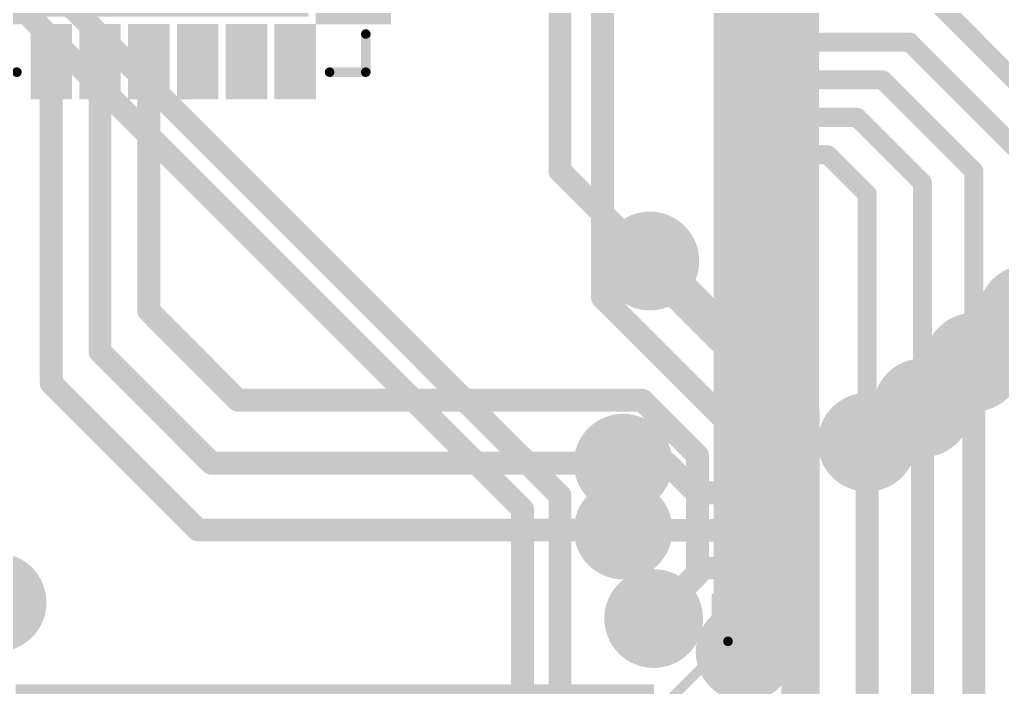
# Model space of a CAD drawing. Header units: millimetres. Extents: x 2.17 to 4.96, y 1.49 to 4.34.
# Drawn here: x 3.512 to 4.028, y 2.494 to 2.845 of the extents above; entities that cross this region are included whole.
import ezdxf

# ---------------------------------------------------------------- set-up
doc = ezdxf.new("R2010")
doc.units = ezdxf.units.MM
doc.header["$MEASUREMENT"] = 0
for name, color, linetype in [('BottomLayer', 5, 'Continuous'), ('BottomOverlay', 54, 'Continuous'), ('BottomPaste', 16, 'Continuous'), ('BottomSolder', 6, 'Continuous'), ('InternalPlane1', 76, 'Continuous'), ('InternalPlane2', 16, 'Continuous'), ('Mechanical2', 216, 'Continuous'), ('MultiLayer', 9, 'Continuous'), ('TopLayer', 1, 'Continuous'), ('TopOverlay', 2, 'Continuous'), ('TopPaste', 8, 'Continuous'), ('TopSolder', 216, 'Continuous'), ('ViaHoleLayer', 16, 'Continuous')]:
    doc.layers.add(name, color=color, linetype=linetype)

# ---------------------------------------------------------------- blocks, each defined once
blk = doc.blocks.new('QFN_24_B_15')
at = {"layer": 'BottomLayer'}
for points in [[(-0.05709, 0.07874), (-0.05709, 0.11024), (-0.07087, 0.07874), (-0.07087, 0.11024)], [(-0.0315, 0.07874), (-0.0315, 0.11024), (-0.04528, 0.07874), (-0.04528, 0.11024)], [(-0.00591, 0.07874), (-0.00591, 0.11024), (-0.01969, 0.07874), (-0.01969, 0.11024)], [(0.01969, 0.07874), (0.01969, 0.11024), (0.00591, 0.07874), (0.00591, 0.11024)], [(0.04528, 0.07874), (0.04528, 0.11024), (0.0315, 0.07874), (0.0315, 0.11024)], [(0.07087, 0.07874), (0.07087, 0.11024), (0.05709, 0.07874), (0.05709, 0.11024)], [(-0.11024, 0.05709), (-0.07874, 0.05709), (-0.11024, 0.07087), (-0.07874, 0.07087)], [(0.07874, 0.05709), (0.11024, 0.05709), (0.07874, 0.07087), (0.11024, 0.07087)], [(-0.06693, -0.06693), (0.06693, -0.06693), (-0.06693, 0.06693), (0.06693, 0.06693)], [(-0.11024, 0.0315), (-0.07874, 0.0315), (-0.11024, 0.04528), (-0.07874, 0.04528)], [(0.07874, 0.0315), (0.11024, 0.0315), (0.07874, 0.04528), (0.11024, 0.04528)], [(-0.11024, 0.00591), (-0.07874, 0.00591), (-0.11024, 0.01969), (-0.07874, 0.01969)], [(0.07874, 0.00591), (0.11024, 0.00591), (0.07874, 0.01969), (0.11024, 0.01969)], [(-0.11024, -0.01969), (-0.07874, -0.01969), (-0.11024, -0.00591), (-0.07874, -0.00591)], [(0.07874, -0.01969), (0.11024, -0.01969), (0.07874, -0.00591), (0.11024, -0.00591)], [(-0.11024, -0.04528), (-0.07874, -0.04528), (-0.11024, -0.0315), (-0.07874, -0.0315)], [(0.07874, -0.04528), (0.11024, -0.04528), (0.07874, -0.0315), (0.11024, -0.0315)], [(-0.11024, -0.07087), (-0.07874, -0.07087), (-0.11024, -0.05709), (-0.07874, -0.05709)], [(0.07874, -0.07087), (0.11024, -0.07087), (0.07874, -0.05709), (0.11024, -0.05709)], [(-0.07087, -0.07874), (-0.07087, -0.11024), (-0.05709, -0.07874), (-0.05709, -0.11024)], [(-0.04528, -0.07874), (-0.04528, -0.11024), (-0.0315, -0.07874), (-0.0315, -0.11024)], [(-0.01969, -0.07874), (-0.01969, -0.11024), (-0.00591, -0.07874), (-0.00591, -0.11024)], [(0.00591, -0.07874), (0.00591, -0.11024), (0.01969, -0.07874), (0.01969, -0.11024)], [(0.0315, -0.07874), (0.0315, -0.11024), (0.04528, -0.07874), (0.04528, -0.11024)], [(0.05709, -0.07874), (0.05709, -0.11024), (0.07087, -0.07874), (0.07087, -0.11024)]]:
    blk.add_solid(points, dxfattribs=at)
at = {"layer": 'BottomOverlay', "const_width": 0.005}
for points in [[(-0.101, 0.1), (-0.101, 0.08)], [(-0.082, 0.1), (-0.101, 0.1)], [(0.101, 0.1), (0.082, 0.1)], [(0.101, 0.1), (0.101, 0.08)], [(-0.101, -0.08), (-0.101, -0.1)], [(0.101, -0.08), (0.101, -0.1)], [(-0.082, -0.1), (-0.101, -0.1)], [(0.101, -0.1), (0.082, -0.1)]]:
    blk.add_lwpolyline(points, dxfattribs=at)
at = {"layer": 'BottomOverlay'}
for points, const_width in [([(-0.10225, 0.1, 1), (-0.09975, 0.1, 1)], 0.0025), ([(-0.10225, 0.1, 1), (-0.09975, 0.1, 1)], 0.0025), ([(-0.08325, 0.1, 1), (-0.08075, 0.1, 1)], 0.0025), ([(0.08075, 0.1, 1), (0.08325, 0.1, 1)], 0.0025), ([(0.09975, 0.1, 1), (0.10225, 0.1, 1)], 0.0025), ([(0.09975, 0.1, 1), (0.10225, 0.1, 1)], 0.0025), ([(-0.10225, 0.08, 1), (-0.09975, 0.08, 1)], 0.0025), ([(0.09975, 0.08, 1), (0.10225, 0.08, 1)], 0.0025), ([(-0.117, -0.065, 1), (-0.123, -0.065, 1)], 0.00787), ([(-0.12497, -0.065, 1), (-0.12103, -0.065, 1)], 0.00394), ([(-0.11897, -0.065, 1), (-0.11503, -0.065, 1)], 0.00394), ([(-0.10225, -0.08, 1), (-0.09975, -0.08, 1)], 0.0025), ([(0.09975, -0.08, 1), (0.10225, -0.08, 1)], 0.0025), ([(-0.10225, -0.1, 1), (-0.09975, -0.1, 1)], 0.0025), ([(-0.10225, -0.1, 1), (-0.09975, -0.1, 1)], 0.0025), ([(-0.08325, -0.1, 1), (-0.08075, -0.1, 1)], 0.0025), ([(0.08075, -0.1, 1), (0.08325, -0.1, 1)], 0.0025), ([(0.09975, -0.1, 1), (0.10225, -0.1, 1)], 0.0025), ([(0.09975, -0.1, 1), (0.10225, -0.1, 1)], 0.0025)]:
    blk.add_lwpolyline(points, format="xyb", close=True, dxfattribs=dict(at, const_width=const_width))
at = {"layer": 'BottomPaste'}
for points in [[(-0.05709, 0.07874), (-0.05709, 0.11024), (-0.07087, 0.07874), (-0.07087, 0.11024)], [(-0.0315, 0.07874), (-0.0315, 0.11024), (-0.04528, 0.07874), (-0.04528, 0.11024)], [(-0.00591, 0.07874), (-0.00591, 0.11024), (-0.01969, 0.07874), (-0.01969, 0.11024)], [(0.01969, 0.07874), (0.01969, 0.11024), (0.00591, 0.07874), (0.00591, 0.11024)], [(0.04528, 0.07874), (0.04528, 0.11024), (0.0315, 0.07874), (0.0315, 0.11024)], [(0.07087, 0.07874), (0.07087, 0.11024), (0.05709, 0.07874), (0.05709, 0.11024)], [(-0.11024, 0.05709), (-0.07874, 0.05709), (-0.11024, 0.07087), (-0.07874, 0.07087)], [(0.07874, 0.05709), (0.11024, 0.05709), (0.07874, 0.07087), (0.11024, 0.07087)], [(-0.06693, -0.06693), (0.06693, -0.06693), (-0.06693, 0.06693), (0.06693, 0.06693)], [(-0.11024, 0.0315), (-0.07874, 0.0315), (-0.11024, 0.04528), (-0.07874, 0.04528)], [(0.07874, 0.0315), (0.11024, 0.0315), (0.07874, 0.04528), (0.11024, 0.04528)], [(-0.11024, 0.00591), (-0.07874, 0.00591), (-0.11024, 0.01969), (-0.07874, 0.01969)], [(0.07874, 0.00591), (0.11024, 0.00591), (0.07874, 0.01969), (0.11024, 0.01969)], [(-0.11024, -0.01969), (-0.07874, -0.01969), (-0.11024, -0.00591), (-0.07874, -0.00591)], [(0.07874, -0.01969), (0.11024, -0.01969), (0.07874, -0.00591), (0.11024, -0.00591)], [(-0.11024, -0.04528), (-0.07874, -0.04528), (-0.11024, -0.0315), (-0.07874, -0.0315)], [(0.07874, -0.04528), (0.11024, -0.04528), (0.07874, -0.0315), (0.11024, -0.0315)], [(-0.11024, -0.07087), (-0.07874, -0.07087), (-0.11024, -0.05709), (-0.07874, -0.05709)], [(0.07874, -0.07087), (0.11024, -0.07087), (0.07874, -0.05709), (0.11024, -0.05709)], [(-0.07087, -0.07874), (-0.07087, -0.11024), (-0.05709, -0.07874), (-0.05709, -0.11024)], [(-0.04528, -0.07874), (-0.04528, -0.11024), (-0.0315, -0.07874), (-0.0315, -0.11024)], [(-0.01969, -0.07874), (-0.01969, -0.11024), (-0.00591, -0.07874), (-0.00591, -0.11024)], [(0.00591, -0.07874), (0.00591, -0.11024), (0.01969, -0.07874), (0.01969, -0.11024)], [(0.0315, -0.07874), (0.0315, -0.11024), (0.04528, -0.07874), (0.04528, -0.11024)], [(0.05709, -0.07874), (0.05709, -0.11024), (0.07087, -0.07874), (0.07087, -0.11024)]]:
    blk.add_solid(points, dxfattribs=at)
at = {"layer": 'BottomSolder'}
for points in [[(-0.05309, 0.07474), (-0.05309, 0.11424), (-0.07487, 0.07474), (-0.07487, 0.11424)], [(-0.0275, 0.07474), (-0.0275, 0.11424), (-0.04928, 0.07474), (-0.04928, 0.11424)], [(-0.00191, 0.07474), (-0.00191, 0.11424), (-0.02369, 0.07474), (-0.02369, 0.11424)], [(0.02369, 0.07474), (0.02369, 0.11424), (0.00191, 0.07474), (0.00191, 0.11424)], [(0.04928, 0.07474), (0.04928, 0.11424), (0.0275, 0.07474), (0.0275, 0.11424)], [(0.07487, 0.07474), (0.07487, 0.11424), (0.05309, 0.07474), (0.05309, 0.11424)], [(-0.11424, 0.05309), (-0.07474, 0.05309), (-0.11424, 0.07487), (-0.07474, 0.07487)], [(0.07474, 0.05309), (0.11424, 0.05309), (0.07474, 0.07487), (0.11424, 0.07487)], [(-0.07093, -0.07093), (0.07093, -0.07093), (-0.07093, 0.07093), (0.07093, 0.07093)], [(-0.11424, 0.0275), (-0.07474, 0.0275), (-0.11424, 0.04928), (-0.07474, 0.04928)], [(0.07474, 0.0275), (0.11424, 0.0275), (0.07474, 0.04928), (0.11424, 0.04928)], [(-0.11424, 0.00191), (-0.07474, 0.00191), (-0.11424, 0.02369), (-0.07474, 0.02369)], [(0.07474, 0.00191), (0.11424, 0.00191), (0.07474, 0.02369), (0.11424, 0.02369)], [(-0.11424, -0.02369), (-0.07474, -0.02369), (-0.11424, -0.00191), (-0.07474, -0.00191)], [(0.07474, -0.02369), (0.11424, -0.02369), (0.07474, -0.00191), (0.11424, -0.00191)], [(-0.11424, -0.04928), (-0.07474, -0.04928), (-0.11424, -0.0275), (-0.07474, -0.0275)], [(0.07474, -0.04928), (0.11424, -0.04928), (0.07474, -0.0275), (0.11424, -0.0275)], [(-0.11424, -0.07487), (-0.07474, -0.07487), (-0.11424, -0.05309), (-0.07474, -0.05309)], [(0.07474, -0.07487), (0.11424, -0.07487), (0.07474, -0.05309), (0.11424, -0.05309)], [(-0.07487, -0.07474), (-0.07487, -0.11424), (-0.05309, -0.07474), (-0.05309, -0.11424)], [(-0.04928, -0.07474), (-0.04928, -0.11424), (-0.0275, -0.07474), (-0.0275, -0.11424)], [(-0.02369, -0.07474), (-0.02369, -0.11424), (-0.00191, -0.07474), (-0.00191, -0.11424)], [(0.00191, -0.07474), (0.00191, -0.11424), (0.02369, -0.07474), (0.02369, -0.11424)], [(0.0275, -0.07474), (0.0275, -0.11424), (0.04928, -0.07474), (0.04928, -0.11424)], [(0.05309, -0.07474), (0.05309, -0.11424), (0.07487, -0.07474), (0.07487, -0.11424)]]:
    blk.add_solid(points, dxfattribs=at)
blk = doc.blocks.new('LQFP_100_16')
at = {"layer": 'TopLayer'}
for points in [[(0.2815, 0.05315), (0.32874, 0.05315), (0.2815, 0.06496), (0.32874, 0.06496)], [(0.2815, 0.03346), (0.32874, 0.03346), (0.2815, 0.04528), (0.32874, 0.04528)], [(0.2815, 0.01378), (0.32874, 0.01378), (0.2815, 0.02559), (0.32874, 0.02559)], [(0.2815, -0.00591), (0.32874, -0.00591), (0.2815, 0.00591), (0.32874, 0.00591)], [(0.2815, -0.02559), (0.32874, -0.02559), (0.2815, -0.01378), (0.32874, -0.01378)], [(0.2815, -0.04528), (0.32874, -0.04528), (0.2815, -0.03346), (0.32874, -0.03346)], [(0.2815, -0.06496), (0.32874, -0.06496), (0.2815, -0.05315), (0.32874, -0.05315)], [(0.2815, -0.08465), (0.32874, -0.08465), (0.2815, -0.07283), (0.32874, -0.07283)], [(0.2815, -0.10433), (0.32874, -0.10433), (0.2815, -0.09252), (0.32874, -0.09252)], [(0.2815, -0.12402), (0.32874, -0.12402), (0.2815, -0.1122), (0.32874, -0.1122)], [(0.2815, -0.1437), (0.32874, -0.1437), (0.2815, -0.13189), (0.32874, -0.13189)], [(0.2815, -0.16339), (0.32874, -0.16339), (0.2815, -0.15157), (0.32874, -0.15157)], [(0.2815, -0.18307), (0.32874, -0.18307), (0.2815, -0.17126), (0.32874, -0.17126)], [(0.2815, -0.20276), (0.32874, -0.20276), (0.2815, -0.19094), (0.32874, -0.19094)], [(0.2815, -0.22244), (0.32874, -0.22244), (0.2815, -0.21063), (0.32874, -0.21063)], [(0.2815, -0.24213), (0.32874, -0.24213), (0.2815, -0.23031), (0.32874, -0.23031)]]:
    blk.add_solid(points, dxfattribs=at)
at = {"layer": 'TopOverlay', "const_width": 0.005}
blk.add_lwpolyline([(0.255, -0.285), (0.285, -0.255)], dxfattribs=at)
at = {"layer": 'TopOverlay', "const_width": 0.0025}
blk.add_lwpolyline([(0.28375, -0.255, 1), (0.28625, -0.255, 1)], format="xyb", close=True, dxfattribs=at)
at = {"layer": 'TopPaste'}
for points in [[(0.2815, 0.05315), (0.32874, 0.05315), (0.2815, 0.06496), (0.32874, 0.06496)], [(0.2815, 0.03346), (0.32874, 0.03346), (0.2815, 0.04528), (0.32874, 0.04528)], [(0.2815, 0.01378), (0.32874, 0.01378), (0.2815, 0.02559), (0.32874, 0.02559)], [(0.2815, -0.00591), (0.32874, -0.00591), (0.2815, 0.00591), (0.32874, 0.00591)], [(0.2815, -0.02559), (0.32874, -0.02559), (0.2815, -0.01378), (0.32874, -0.01378)], [(0.2815, -0.04528), (0.32874, -0.04528), (0.2815, -0.03346), (0.32874, -0.03346)], [(0.2815, -0.06496), (0.32874, -0.06496), (0.2815, -0.05315), (0.32874, -0.05315)], [(0.2815, -0.08465), (0.32874, -0.08465), (0.2815, -0.07283), (0.32874, -0.07283)], [(0.2815, -0.10433), (0.32874, -0.10433), (0.2815, -0.09252), (0.32874, -0.09252)], [(0.2815, -0.12402), (0.32874, -0.12402), (0.2815, -0.1122), (0.32874, -0.1122)], [(0.2815, -0.1437), (0.32874, -0.1437), (0.2815, -0.13189), (0.32874, -0.13189)], [(0.2815, -0.16339), (0.32874, -0.16339), (0.2815, -0.15157), (0.32874, -0.15157)], [(0.2815, -0.18307), (0.32874, -0.18307), (0.2815, -0.17126), (0.32874, -0.17126)], [(0.2815, -0.20276), (0.32874, -0.20276), (0.2815, -0.19094), (0.32874, -0.19094)], [(0.2815, -0.22244), (0.32874, -0.22244), (0.2815, -0.21063), (0.32874, -0.21063)], [(0.2815, -0.24213), (0.32874, -0.24213), (0.2815, -0.23031), (0.32874, -0.23031)]]:
    blk.add_solid(points, dxfattribs=at)
at = {"layer": 'TopSolder'}
for points in [[(0.2775, 0.06883), (0.33274, 0.06883), (0.2775, 0.08865), (0.33274, 0.08865)], [(0.2775, 0.04915), (0.33274, 0.04915), (0.2775, 0.06896), (0.33274, 0.06896)], [(0.2775, 0.02946), (0.33274, 0.02946), (0.2775, 0.04928), (0.33274, 0.04928)], [(0.2775, 0.00978), (0.33274, 0.00978), (0.2775, 0.02959), (0.33274, 0.02959)], [(0.2775, -0.00991), (0.33274, -0.00991), (0.2775, 0.00991), (0.33274, 0.00991)], [(0.2775, -0.02959), (0.33274, -0.02959), (0.2775, -0.00978), (0.33274, -0.00978)], [(0.2775, -0.04928), (0.33274, -0.04928), (0.2775, -0.02946), (0.33274, -0.02946)], [(0.2775, -0.06896), (0.33274, -0.06896), (0.2775, -0.04915), (0.33274, -0.04915)], [(0.2775, -0.08865), (0.33274, -0.08865), (0.2775, -0.06883), (0.33274, -0.06883)], [(0.2775, -0.10833), (0.33274, -0.10833), (0.2775, -0.08852), (0.33274, -0.08852)], [(0.2775, -0.12802), (0.33274, -0.12802), (0.2775, -0.1082), (0.33274, -0.1082)], [(0.2775, -0.1477), (0.33274, -0.1477), (0.2775, -0.12789), (0.33274, -0.12789)], [(0.2775, -0.16739), (0.33274, -0.16739), (0.2775, -0.14757), (0.33274, -0.14757)], [(0.2775, -0.18707), (0.33274, -0.18707), (0.2775, -0.16726), (0.33274, -0.16726)], [(0.2775, -0.20676), (0.33274, -0.20676), (0.2775, -0.18694), (0.33274, -0.18694)], [(0.2775, -0.22644), (0.33274, -0.22644), (0.2775, -0.20663), (0.33274, -0.20663)], [(0.2775, -0.24613), (0.33274, -0.24613), (0.2775, -0.22631), (0.33274, -0.22631)], [(-0.08865, -0.2775), (-0.08865, -0.33274), (-0.06883, -0.2775), (-0.06883, -0.33274)], [(-0.06896, -0.2775), (-0.06896, -0.33274), (-0.04915, -0.2775), (-0.04915, -0.33274)], [(-0.04928, -0.2775), (-0.04928, -0.33274), (-0.02946, -0.2775), (-0.02946, -0.33274)], [(-0.02959, -0.2775), (-0.02959, -0.33274), (-0.00978, -0.2775), (-0.00978, -0.33274)], [(-0.00991, -0.2775), (-0.00991, -0.33274), (0.00991, -0.2775), (0.00991, -0.33274)], [(0.00978, -0.2775), (0.00978, -0.33274), (0.02959, -0.2775), (0.02959, -0.33274)], [(0.02946, -0.2775), (0.02946, -0.33274), (0.04928, -0.2775), (0.04928, -0.33274)], [(0.04915, -0.2775), (0.04915, -0.33274), (0.06896, -0.2775), (0.06896, -0.33274)], [(0.06883, -0.2775), (0.06883, -0.33274), (0.08865, -0.2775), (0.08865, -0.33274)], [(0.08852, -0.2775), (0.08852, -0.33274), (0.10833, -0.2775), (0.10833, -0.33274)], [(0.1082, -0.2775), (0.1082, -0.33274), (0.12802, -0.2775), (0.12802, -0.33274)], [(0.12789, -0.2775), (0.12789, -0.33274), (0.1477, -0.2775), (0.1477, -0.33274)], [(0.14757, -0.2775), (0.14757, -0.33274), (0.16739, -0.2775), (0.16739, -0.33274)], [(0.16726, -0.2775), (0.16726, -0.33274), (0.18707, -0.2775), (0.18707, -0.33274)], [(0.18694, -0.2775), (0.18694, -0.33274), (0.20676, -0.2775), (0.20676, -0.33274)], [(0.20663, -0.2775), (0.20663, -0.33274), (0.22644, -0.2775), (0.22644, -0.33274)], [(0.22631, -0.2775), (0.22631, -0.33274), (0.24613, -0.2775), (0.24613, -0.33274)]]:
    blk.add_solid(points, dxfattribs=at)

msp = doc.modelspace()

# ---------------------------------------------------------------- linework, layer by layer
at = {"layer": 'BottomLayer'}
for points, const_width in [([(3.81819, 2.69881), (3.81819, 3.01481)], 0.012), ([(3.52902, 2.65398), (3.52902, 2.82251)], 0.012), ([(3.55461, 2.67039), (3.55461, 2.82251)], 0.012), ([(3.5802, 2.6918), (3.5802, 2.82251)], 0.012), ([(3.843, 2.718), (3.922, 2.639)], 0.02), ([(3.81819, 2.69881), (3.893, 2.624)], 0.012), ([(3.5802, 2.6918), (3.627, 2.645)], 0.012), ([(3.55461, 2.67039), (3.613, 2.612)], 0.012), ([(4.013, 2.225), (4.013, 2.665)], 0.012), ([(3.52902, 2.65398), (3.606, 2.577)], 0.012), ([(3.627, 2.645), (3.839, 2.645)], 0.012), ([(3.839, 2.645), (3.868, 2.616)], 0.012), ([(3.922, 2.2635), (3.922, 2.639)], 0.02), ([(3.986, 2.258), (3.986, 2.641)], 0.012), ([(3.893, 2.513), (3.893, 2.624)], 0.012), ([(3.957, 2.252), (3.957, 2.623)], 0.012), ([(3.868, 2.55356), (3.868, 2.616)], 0.012), ([(3.613, 2.612), (3.829, 2.612)], 0.012), ([(3.606, 2.577), (3.829, 2.577)], 0.012), ([(3.845, 2.53056), (3.868, 2.55356)], 0.012), ([(3.893, 2.51), (3.893, 2.513)], 0.012)]:
    msp.add_lwpolyline(points, dxfattribs=dict(at, const_width=const_width))
for points, const_width in [([(3.52602, 2.82251, 1), (3.53202, 2.82251, 1)], 0.006), ([(3.55161, 2.82251, 1), (3.55761, 2.82251, 1)], 0.006), ([(3.5772, 2.82251, 1), (3.5832, 2.82251, 1)], 0.006), ([(3.83709, 2.718, 1), (3.84891, 2.718, 1)], 0.01181), ([(3.838, 2.718, 1), (3.848, 2.718, 1)], 0.01), ([(3.81519, 2.69881, 1), (3.82119, 2.69881, 1)], 0.006), ([(3.81519, 2.69881, 1), (3.82119, 2.69881, 1)], 0.006), ([(3.5772, 2.6918, 1), (3.5832, 2.6918, 1)], 0.006), ([(3.5772, 2.6918, 1), (3.5832, 2.6918, 1)], 0.006), ([(3.55161, 2.67039, 1), (3.55761, 2.67039, 1)], 0.006), ([(3.55161, 2.67039, 1), (3.55761, 2.67039, 1)], 0.006), ([(4.00709, 2.665, 1), (4.01891, 2.665, 1)], 0.01181), ([(4.01, 2.665, 1), (4.016, 2.665, 1)], 0.006), ([(3.52602, 2.65398, 1), (3.53202, 2.65398, 1)], 0.006), ([(3.52602, 2.65398, 1), (3.53202, 2.65398, 1)], 0.006), ([(3.624, 2.645, 1), (3.63, 2.645, 1)], 0.006), ([(3.624, 2.645, 1), (3.63, 2.645, 1)], 0.006), ([(3.836, 2.645, 1), (3.842, 2.645, 1)], 0.006), ([(3.836, 2.645, 1), (3.842, 2.645, 1)], 0.006), ([(3.98009, 2.641, 1), (3.99191, 2.641, 1)], 0.01181), ([(3.917, 2.639, 1), (3.927, 2.639, 1)], 0.01), ([(3.917, 2.639, 1), (3.927, 2.639, 1)], 0.01), ([(3.983, 2.641, 1), (3.989, 2.641, 1)], 0.006), ([(3.95109, 2.623, 1), (3.96291, 2.623, 1)], 0.01181), ([(3.89, 2.624, 1), (3.896, 2.624, 1)], 0.006), ([(3.89, 2.624, 1), (3.896, 2.624, 1)], 0.006), ([(3.954, 2.623, 1), (3.96, 2.623, 1)], 0.006), ([(3.82309, 2.612, 1), (3.83491, 2.612, 1)], 0.01181), ([(3.865, 2.616, 1), (3.871, 2.616, 1)], 0.006), ([(3.865, 2.616, 1), (3.871, 2.616, 1)], 0.006), ([(3.61, 2.612, 1), (3.616, 2.612, 1)], 0.006), ([(3.61, 2.612, 1), (3.616, 2.612, 1)], 0.006), ([(3.826, 2.612, 1), (3.832, 2.612, 1)], 0.006), ([(3.82309, 2.577, 1), (3.83491, 2.577, 1)], 0.01181), ([(3.603, 2.577, 1), (3.609, 2.577, 1)], 0.006), ([(3.603, 2.577, 1), (3.609, 2.577, 1)], 0.006), ([(3.826, 2.577, 1), (3.832, 2.577, 1)], 0.006), ([(3.865, 2.55356, 1), (3.871, 2.55356, 1)], 0.006), ([(3.865, 2.55356, 1), (3.871, 2.55356, 1)], 0.006), ([(3.83909, 2.53056, 1), (3.85091, 2.53056, 1)], 0.01181), ([(3.842, 2.53056, 1), (3.848, 2.53056, 1)], 0.006), ([(3.88709, 2.513, 1), (3.89891, 2.513, 1)], 0.01181), ([(3.89, 2.513, 1), (3.896, 2.513, 1)], 0.006), ([(3.89, 2.513, 1), (3.896, 2.513, 1)], 0.006), ([(3.89, 2.51, 1), (3.896, 2.51, 1)], 0.006)]:
    msp.add_lwpolyline(points, format="xyb", close=True, dxfattribs=dict(at, const_width=const_width))
at = {"layer": 'InternalPlane1', "const_width": 0.04}
msp.add_lwpolyline([(4.93976, 2.51612, -6.760445), (4.93618, 3.32971)], format="xyb", dxfattribs=at)
at = {"layer": 'InternalPlane1', "const_width": 0.02591}
for points in [[(3.83005, 2.718, 1), (3.85595, 2.718, 1)], [(4.02805, 2.69, 1), (4.05395, 2.69, 1)], [(4.00005, 2.665, 1), (4.02595, 2.665, 1)], [(3.97305, 2.641, 1), (3.99895, 2.641, 1)], [(3.94405, 2.623, 1), (3.96995, 2.623, 1)], [(3.81605, 2.612, 1), (3.84195, 2.612, 1)], [(3.81605, 2.577, 1), (3.84195, 2.577, 1)], [(3.48762, 2.539, 1), (3.51353, 2.539, 1)], [(3.83205, 2.53056, 1), (3.85795, 2.53056, 1)], [(3.88005, 2.513, 1), (3.90595, 2.513, 1)]]:
    msp.add_lwpolyline(points, format="xyb", close=True, dxfattribs=at)
at = {"layer": 'InternalPlane2', "const_width": 0.04}
msp.add_lwpolyline([(4.93976, 2.51612, -6.760445), (4.93618, 3.32971)], format="xyb", dxfattribs=at)
at = {"layer": 'InternalPlane2', "const_width": 0.02591}
for points in [[(3.83005, 2.718, 1), (3.85595, 2.718, 1)], [(4.02805, 2.69, 1), (4.05395, 2.69, 1)], [(4.00005, 2.665, 1), (4.02595, 2.665, 1)], [(3.97305, 2.641, 1), (3.99895, 2.641, 1)], [(3.94405, 2.623, 1), (3.96995, 2.623, 1)], [(3.81605, 2.612, 1), (3.84195, 2.612, 1)], [(3.81605, 2.577, 1), (3.84195, 2.577, 1)], [(3.48762, 2.539, 1), (3.51353, 2.539, 1)], [(3.83205, 2.53056, 1), (3.85795, 2.53056, 1)], [(3.88005, 2.513, 1), (3.90595, 2.513, 1)]]:
    msp.add_lwpolyline(points, format="xyb", close=True, dxfattribs=at)
at = {"layer": 'Mechanical2', "const_width": 0.015}
msp.add_lwpolyline([(4.9336, 2.5218, -6.818913), (4.92995, 3.32439)], format="xyb", dxfattribs=at)
at = {"layer": 'MultiLayer', "const_width": 0.01181}
for points in [[(3.83709, 2.718, 1), (3.84891, 2.718, 1)], [(4.00709, 2.665, 1), (4.01891, 2.665, 1)], [(3.98009, 2.641, 1), (3.99191, 2.641, 1)], [(3.95109, 2.623, 1), (3.96291, 2.623, 1)], [(3.82309, 2.612, 1), (3.83491, 2.612, 1)], [(3.82309, 2.577, 1), (3.83491, 2.577, 1)], [(3.83909, 2.53056, 1), (3.85091, 2.53056, 1)], [(3.88709, 2.513, 1), (3.89891, 2.513, 1)]]:
    msp.add_lwpolyline(points, format="xyb", close=True, dxfattribs=at)
at = {"layer": 'TopLayer'}
for points, const_width in [([(3.30291, 3.088), (3.79585, 2.59506)], 0.012), ([(3.79585, 2.76515), (3.79585, 3.07875)], 0.012), ([(3.29604, 3.068), (3.77617, 2.58788)], 0.012), ([(3.93557, 2.91143), (4.101, 2.746)], 0.01), ([(3.90412, 2.83269), (3.97932, 2.83269)], 0.01), ([(3.97932, 2.83269), (4.041, 2.771)], 0.01), ([(3.90412, 2.813), (3.965, 2.813)], 0.01), ([(3.965, 2.813), (4.013, 2.765)], 0.01), ([(3.90412, 2.79331), (3.95169, 2.79331)], 0.01), ([(3.95169, 2.79331), (3.986, 2.759)], 0.01), ([(3.90412, 2.77363), (3.93637, 2.77363)], 0.01), ([(3.93637, 2.77363), (3.957, 2.753)], 0.01), ([(3.79585, 2.76515), (3.843, 2.718)], 0.012), ([(4.013, 2.665), (4.013, 2.765)], 0.01), ([(3.986, 2.641), (3.986, 2.759)], 0.01), ([(3.957, 2.623), (3.957, 2.753)], 0.01), ([(3.829, 2.612), (3.852, 2.612)], 0.012), ([(3.852, 2.612), (3.86754, 2.59646)], 0.012), ([(3.79585, 2.46851), (3.79585, 2.59506)], 0.012), ([(3.86754, 2.59646), (3.90412, 2.59646)], 0.012), ([(3.77617, 2.46851), (3.77617, 2.58788)], 0.012), ([(3.829, 2.577), (3.82922, 2.57678)], 0.012), ([(3.82922, 2.57678), (3.90412, 2.57678)], 0.012), ([(3.845, 2.53138), (3.87071, 2.55709)], 0.012), ([(3.87071, 2.55709), (3.90412, 2.55709)], 0.012), ([(3.845, 2.53056), (3.845, 2.53138)], 0.012)]:
    msp.add_lwpolyline(points, dxfattribs=dict(at, const_width=const_width))
for points, const_width in [([(3.90162, 2.83269, 1), (3.90662, 2.83269, 1)], 0.005), ([(3.97682, 2.83269, 1), (3.98182, 2.83269, 1)], 0.005), ([(3.97682, 2.83269, 1), (3.98182, 2.83269, 1)], 0.005), ([(3.90162, 2.813, 1), (3.90662, 2.813, 1)], 0.005), ([(3.9625, 2.813, 1), (3.9675, 2.813, 1)], 0.005), ([(3.9625, 2.813, 1), (3.9675, 2.813, 1)], 0.005), ([(3.90162, 2.79331, 1), (3.90662, 2.79331, 1)], 0.005), ([(3.94919, 2.79331, 1), (3.95419, 2.79331, 1)], 0.005), ([(3.94919, 2.79331, 1), (3.95419, 2.79331, 1)], 0.005), ([(3.90162, 2.77363, 1), (3.90662, 2.77363, 1)], 0.005), ([(3.93387, 2.77363, 1), (3.93887, 2.77363, 1)], 0.005), ([(3.93387, 2.77363, 1), (3.93887, 2.77363, 1)], 0.005), ([(3.79285, 2.76515, 1), (3.79885, 2.76515, 1)], 0.006), ([(3.79285, 2.76515, 1), (3.79885, 2.76515, 1)], 0.006), ([(4.0105, 2.765, 1), (4.0155, 2.765, 1)], 0.005), ([(4.0105, 2.765, 1), (4.0155, 2.765, 1)], 0.005), ([(3.9835, 2.759, 1), (3.9885, 2.759, 1)], 0.005), ([(3.9835, 2.759, 1), (3.9885, 2.759, 1)], 0.005), ([(3.9545, 2.753, 1), (3.9595, 2.753, 1)], 0.005), ([(3.9545, 2.753, 1), (3.9595, 2.753, 1)], 0.005), ([(3.83709, 2.718, 1), (3.84891, 2.718, 1)], 0.01181), ([(3.84, 2.718, 1), (3.846, 2.718, 1)], 0.006), ([(4.00709, 2.665, 1), (4.01891, 2.665, 1)], 0.01181), ([(4.0105, 2.665, 1), (4.0155, 2.665, 1)], 0.005), ([(3.98009, 2.641, 1), (3.99191, 2.641, 1)], 0.01181), ([(3.9835, 2.641, 1), (3.9885, 2.641, 1)], 0.005), ([(3.95109, 2.623, 1), (3.96291, 2.623, 1)], 0.01181), ([(3.82309, 2.612, 1), (3.83491, 2.612, 1)], 0.01181), ([(3.9545, 2.623, 1), (3.9595, 2.623, 1)], 0.005), ([(3.826, 2.612, 1), (3.832, 2.612, 1)], 0.006), ([(3.849, 2.612, 1), (3.855, 2.612, 1)], 0.006), ([(3.849, 2.612, 1), (3.855, 2.612, 1)], 0.006), ([(3.79285, 2.59506, 1), (3.79885, 2.59506, 1)], 0.006), ([(3.79285, 2.59506, 1), (3.79885, 2.59506, 1)], 0.006), ([(3.86454, 2.59646, 1), (3.87054, 2.59646, 1)], 0.006), ([(3.86454, 2.59646, 1), (3.87054, 2.59646, 1)], 0.006), ([(3.90112, 2.59646, 1), (3.90712, 2.59646, 1)], 0.006), ([(3.77317, 2.58788, 1), (3.77917, 2.58788, 1)], 0.006), ([(3.77317, 2.58788, 1), (3.77917, 2.58788, 1)], 0.006), ([(3.82309, 2.577, 1), (3.83491, 2.577, 1)], 0.01181), ([(3.826, 2.577, 1), (3.832, 2.577, 1)], 0.006), ([(3.82622, 2.57678, 1), (3.83222, 2.57678, 1)], 0.006), ([(3.82622, 2.57678, 1), (3.83222, 2.57678, 1)], 0.006), ([(3.90112, 2.57678, 1), (3.90712, 2.57678, 1)], 0.006), ([(3.86771, 2.55709, 1), (3.87371, 2.55709, 1)], 0.006), ([(3.86771, 2.55709, 1), (3.87371, 2.55709, 1)], 0.006), ([(3.90112, 2.55709, 1), (3.90712, 2.55709, 1)], 0.006), ([(3.83909, 2.53056, 1), (3.85091, 2.53056, 1)], 0.01181), ([(3.842, 2.53138, 1), (3.848, 2.53138, 1)], 0.006), ([(3.842, 2.53138, 1), (3.848, 2.53138, 1)], 0.006), ([(3.842, 2.53056, 1), (3.848, 2.53056, 1)], 0.006), ([(3.88709, 2.513, 1), (3.89891, 2.513, 1)], 0.01181)]:
    msp.add_lwpolyline(points, format="xyb", close=True, dxfattribs=dict(at, const_width=const_width))
msp.add_solid([(3.87541, 2.5), (3.928, 2.5), (3.87541, 2.54341), (3.928, 2.54341)], dxfattribs=at)
at = {"layer": 'ViaHoleLayer', "const_width": 0.00591}
for points in [[(3.84005, 2.718, 1), (3.84595, 2.718, 1)], [(4.01005, 2.665, 1), (4.01595, 2.665, 1)], [(3.98305, 2.641, 1), (3.98895, 2.641, 1)], [(3.95405, 2.623, 1), (3.95995, 2.623, 1)], [(3.82605, 2.612, 1), (3.83195, 2.612, 1)], [(3.82605, 2.577, 1), (3.83195, 2.577, 1)], [(3.84205, 2.53056, 1), (3.84795, 2.53056, 1)], [(3.89005, 2.513, 1), (3.89595, 2.513, 1)]]:
    msp.add_lwpolyline(points, format="xyb", close=True, dxfattribs=at)

# ---------------------------------------------------------------- block references
msp.add_blockref('LQFP_100_16', (3.599, 2.77363))
at = {"rotation": 180}
msp.add_blockref('QFN_24_B_15', (3.593, 2.917), dxfattribs=at)

doc.saveas('drawing.dxf')
